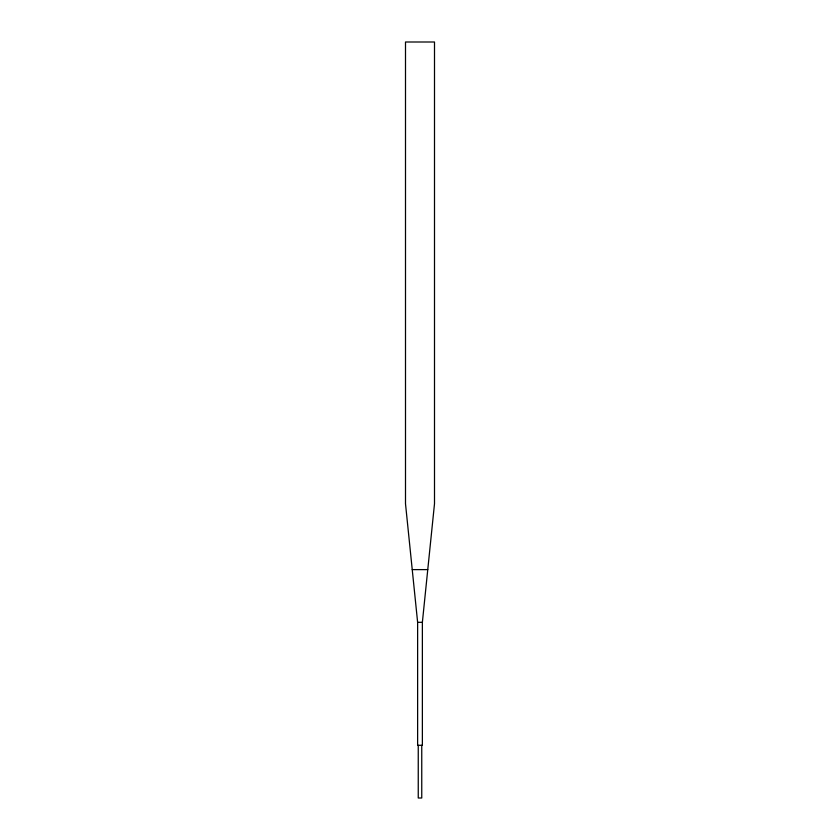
<?xml version="1.0" encoding="UTF-8"?>
<svg xmlns="http://www.w3.org/2000/svg" width="840" height="840" viewBox="0 0 840 840"><rect width="100%" height="100%" fill="white"/><g stroke="black" fill="none" stroke-linecap="round" stroke-linejoin="round"><path stroke-width="1.26" d="M422.373 622.325L434.501 503.738L434.501 42L405.5 42L405.5 503.738L417.627 622.325L417.627 745.3L422.373 745.3L422.373 622.325L417.627 622.325M412.241 569.615L427.76 569.615M421.754 745.3L421.754 798L418.247 798L418.247 745.3"/></g></svg>
